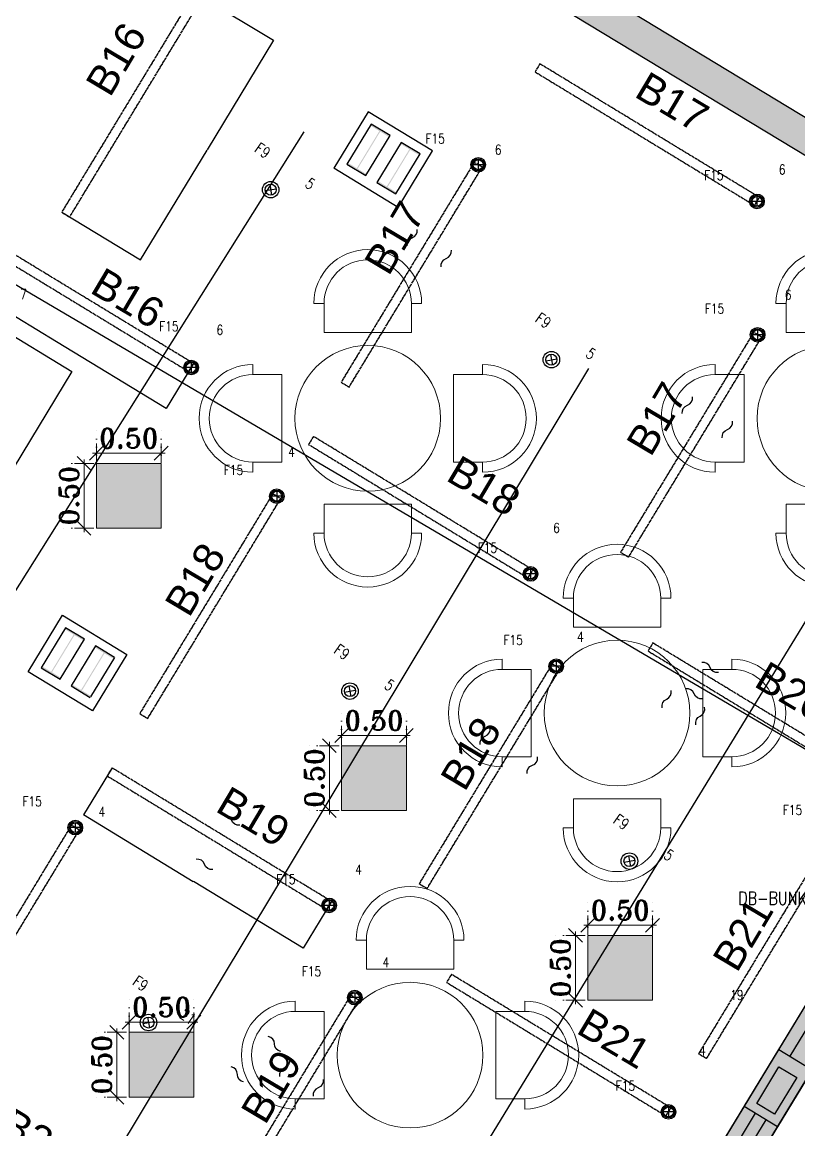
# Model space of a CAD drawing. Header units: inches. Extents: x 102655 to 148943, y 72248 to 114419.
# Drawn here: x 139622 to 145602, y 90603 to 99127 of the extents above; entities that cross this region are included whole.
import ezdxf
from ezdxf.enums import TextEntityAlignment as Align

# ---------------------------------------------------------------- set-up
doc = ezdxf.new("R2010")
doc.units = ezdxf.units.IN
doc.linetypes.add('CENTER INDS', pattern=[13.335, 8.89, -1.11125, 2.2225, -1.11125])
doc.linetypes.add('DOT2', pattern=[0.125, 0, -0.125])
doc.layers.get('Defpoints').update_dxf_attribs({"color": 8})
for name, color, linetype, lineweight in [('ceiling dim', 8, 'Continuous', 5), ('Part', 8, 'Continuous', 0), ('S-SOLID', 8, 'Continuous', 0), ('walllllllll', 8, 'Continuous', 30)]:
    doc.layers.add(name, color=color, linetype=linetype, lineweight=lineweight)
for name, color, linetype in [('E-LEADER', 30, 'Continuous'), ('E-LTG', 92, 'Continuous'), ('E-TAG', 30, 'Continuous'), ('E_TAG', 30, 'Continuous'), ('WALL-GNRL', 8, 'Continuous')]:
    doc.layers.add(name, color=color, linetype=linetype)
doc.layers.add('ELECTRICAL LIGHTING CEILING', color=6, linetype='CENTER INDS', true_color=0xff00ff)
doc.styles.add('Pyzd-Romans', font='romans.shx', dxfattribs={"width": 0.8})
doc.styles.add('ROMANT', font='romant')
doc.styles.get("Standard").update_dxf_attribs({"font": 'arial.ttf'})
doc.dimstyles.new('50', dxfattribs={"dimtxt": 0.15, "dimasz": 0.015, "dimexe": 0.18, "dimexo": 0.0625, "dimgap": 0.04, "dimtad": 1, "dimzin": 0, "dimdsep": 46, "dimtxsty": 'ROMANT', "dimblk": 'SAM2', "dimcen": 0.09, "dimclre": 181, "dimclrt": 3, "dimazin": 0, "dimtfac": 0.782609, "dimtix": 1, "dimtmove": 2, "dimatfit": 3, "dimldrblk": 'SAM2', "dimfxl": 0.18, "dimtolj": 1, "dimtzin": 0, "dimarcsym": 0})
doc.dimstyles.get("Standard").update_dxf_attribs({"dimtxt": 0.18, "dimasz": 0.18, "dimexe": 0.18, "dimexo": 0.0625, "dimgap": 0.09, "dimtad": 0, "dimtih": 1, "dimtoh": 1, "dimdec": 4, "dimzin": 0, "dimdsep": 46, "dimtxsty": 'Standard', "dimcen": 0.09, "dimadec": 0, "dimazin": 0, "dimtfac": 1, "dimtdec": 4, "dimtofl": 0, "dimtmove": 0, "dimatfit": 3, "dimfxl": 1, "dimtolj": 1, "dimtzin": 0, "dimarcsym": 0})

# ---------------------------------------------------------------- blocks, each defined once
blk = doc.blocks.new('*A129')
at = {"layer": 'Part'}
blk.add_hatch(color=256, dxfattribs=at).paths.add_polyline_path([(58340.2, 29848.9), (58346.8, 29859.7), (58491.8, 29770.8), (58485.1, 29760), (58416.1, 29802.3), (58241.1, 29517.1), (58310.2, 29474.8), (58303.5, 29463.9), (58158.6, 29552.8), (58165.3, 29563.6), (58234.3, 29521.3), (58409.2, 29806.5)], flags=17)
blk = doc.blocks.new('*A130')
at = {"layer": 'Part'}
blk.add_hatch(color=256, dxfattribs=at).paths.add_polyline_path([(60686.9, 33675.4), (60693.6, 33686.3), (60838.5, 33597.4), (60831.9, 33586.6), (60762.8, 33628.9), (60587.9, 33343.7), (60656.9, 33301.3), (60650.3, 33290.5), (60505.4, 33379.4), (60512, 33390.2), (60581.1, 33347.8), (60756, 33633.1)], flags=17)
blk = doc.blocks.new('*A122')
at = {"layer": 'Part'}
blk.add_hatch(color=256, dxfattribs=at).paths.add_polyline_path([(63600.6, 26607.2), (63606.6, 26617), (63743, 26533.4), (63737, 26523.6), (63672, 26563.4), (63511.5, 26301.7), (63576.5, 26261.9), (63570.5, 26252.1), (63434.1, 26335.7), (63440.1, 26345.5), (63505.1, 26305.7), (63665.6, 26567.4)], flags=17)
blk = doc.blocks.new('table-2')
at = {"color": 0, "linetype": 'ByBlock'}
for p, q in [((-0.4148, 0.8837), (-0.3363, 0.8837)), ((-0.3363, 0.8837), (-0.3363, 0.6605)), ((0.3363, 0.8837), (0.4148, 0.8837)), ((0.3363, 0.8837), (0.3363, 0.6605)), ((0.3363, 0.6605), (-0.3363, 0.6605)), ((-0.8837, 0.3363), (-0.8837, 0.4148)), ((0.8837, 0.4148), (0.8837, 0.3363)), ((-0.8837, 0.3363), (-0.6605, 0.3363)), ((-0.6605, 0.3363), (-0.6605, -0.3363)), ((0.6605, -0.3363), (0.6605, 0.3363)), ((0.8837, 0.3363), (0.6605, 0.3363)), ((-0.8837, -0.4148), (-0.8837, -0.3363)), ((-0.8837, -0.3363), (-0.6605, -0.3363)), ((0.8837, -0.3363), (0.6605, -0.3363)), ((0.8837, -0.3363), (0.8837, -0.4148)), ((-0.3363, -0.6605), (0.3363, -0.6605)), ((-0.3363, -0.8837), (-0.3363, -0.6605)), ((0.3363, -0.8837), (0.3363, -0.6605)), ((-0.3363, -0.8837), (-0.4148, -0.8837)), ((0.4148, -0.8837), (0.3363, -0.8837))]:
    blk.add_line(p, q, dxfattribs=at)
blk.add_circle((0, 0), 0.5605, dxfattribs=at)
for centre, radius, start, end in [((0, 0.8837), 0.4148, 360, 180), ((0, 0.8837), 0.3363, 360, 180), ((-0.8837, 0), 0.4148, 90, 270), ((0.8837, 0), 0.4148, 270, 90), ((-0.8837, 0), 0.3363, 90, 270), ((0.8837, 0), 0.3363, 270, 90), ((0, -0.8837), 0.4148, 180, 360), ((0, -0.8837), 0.3363, 180, 360)]:
    blk.add_arc(centre, radius, start, end, dxfattribs=at)
blk = doc.blocks.new('SAM2')
for p, q in [((3.54, 3.54), (-3.54, -3.54)), ((-1, 0), (0, 0)), ((0, -5), (0, 5))]:
    blk.add_line(p, q)
blk = doc.blocks.new('*D183')
at = {"layer": 'ceiling dim', "color": 181, "linetype": 'DOT2', "lineweight": -2, "ltscale": 0.5, "transparency": 16777216}
for p, q in [((478793.2448, 1037623.8481), (478793.2448, 1037624.044)), ((478793.7435, 1037623.8481), (478793.7435, 1037624.044))]:
    blk.add_line(p, q, dxfattribs=at)
at = {"layer": 'ceiling dim', "color": 0, "lineweight": -2, "ltscale": 0.5, "transparency": 16777216}
for p, q in [((478793.2298, 1037623.864), (478793.2148, 1037623.864)), ((478793.7435, 1037623.864), (478793.2448, 1037623.864)), ((478793.7585, 1037623.864), (478793.7735, 1037623.864))]:
    blk.add_line(p, q, dxfattribs=at)
at = {"layer": 'Defpoints', "color": 0, "ltscale": 0.5, "transparency": 16777216}
for p in [(478793.2448, 1037623.864), (478793.2448, 1037623.7856), (478793.7435, 1037623.7856)]:
    blk.add_point(p, dxfattribs=at)
at = {"layer": 'ceiling dim', "color": 0, "lineweight": -2, "ltscale": 0.5, "transparency": 16777216, "xscale": 0.015, "yscale": 0.015, "zscale": 0.015}
blk.add_blockref('SAM2', (478793.2448, 1037623.864), dxfattribs=at)
at = {"layer": 'ceiling dim', "color": 0, "lineweight": -2, "ltscale": 0.5, "transparency": 16777216, "xscale": 0.015, "yscale": 0.015, "zscale": 0.015, "rotation": 180}
blk.add_blockref('SAM2', (478793.7435, 1037623.864), dxfattribs=at)
at = {"layer": 'ceiling dim', "color": 3, "ltscale": 0.5, "transparency": 16777216, "insert": (478793.4942, 1037623.979), "char_height": 0.15, "attachment_point": 5, "style": 'ROMANT'}
blk.add_mtext('\\A1;0.50', dxfattribs=at)
blk = doc.blocks.new('*D184')
at = {"layer": 'ceiling dim', "color": 181, "linetype": 'DOT2', "lineweight": -2, "ltscale": 0.5, "transparency": 16777216}
for p, q in [((478793.1823, 1037623.7856), (478792.9705, 1037623.7856)), ((478793.1823, 1037623.2869), (478792.9705, 1037623.2869))]:
    blk.add_line(p, q, dxfattribs=at)
at = {"layer": 'ceiling dim', "color": 0, "lineweight": -2, "ltscale": 0.5, "transparency": 16777216}
for p, q in [((478793.1505, 1037623.8006), (478793.1505, 1037623.8156)), ((478793.1505, 1037623.7856), (478793.1505, 1037623.2869)), ((478793.1505, 1037623.2719), (478793.1505, 1037623.2569))]:
    blk.add_line(p, q, dxfattribs=at)
at = {"layer": 'Defpoints', "color": 0, "ltscale": 0.5, "transparency": 16777216}
for p in [(478793.2448, 1037623.7856), (478793.1505, 1037623.2869), (478793.2448, 1037623.2869)]:
    blk.add_point(p, dxfattribs=at)
at = {"layer": 'ceiling dim', "color": 0, "lineweight": -2, "ltscale": 0.5, "transparency": 16777216, "xscale": 0.015, "yscale": 0.015, "zscale": 0.015}
for p, rotation in [((478793.1505, 1037623.7856), 270), ((478793.1505, 1037623.2869), 90)]:
    blk.add_blockref('SAM2', p, dxfattribs=dict(at, rotation=rotation))
at = {"layer": 'ceiling dim', "color": 3, "ltscale": 0.5, "transparency": 16777216, "insert": (478793.0355, 1037623.5363), "char_height": 0.15, "attachment_point": 5, "rotation": 90, "style": 'ROMANT'}
blk.add_mtext('\\A1;0.50', dxfattribs=at)
blk = doc.blocks.new('*D193')
at = {"layer": 'ceiling dim', "color": 181, "linetype": 'DOT2', "lineweight": -2, "ltscale": 0.5, "transparency": 16777216}
for p, q in [((478793.497, 1037619.47), (478793.497, 1037619.6659)), ((478793.9958, 1037619.47), (478793.9958, 1037619.6659))]:
    blk.add_line(p, q, dxfattribs=at)
at = {"layer": 'ceiling dim', "color": 0, "lineweight": -2, "ltscale": 0.5, "transparency": 16777216}
for p, q in [((478793.482, 1037619.4859), (478793.467, 1037619.4859)), ((478793.9958, 1037619.4859), (478793.497, 1037619.4859)), ((478794.0108, 1037619.4859), (478794.0258, 1037619.4859))]:
    blk.add_line(p, q, dxfattribs=at)
at = {"layer": 'Defpoints', "color": 0, "ltscale": 0.5, "transparency": 16777216}
for p in [(478793.497, 1037619.4859), (478793.497, 1037619.4075), (478793.9958, 1037619.4075)]:
    blk.add_point(p, dxfattribs=at)
at = {"layer": 'ceiling dim', "color": 0, "lineweight": -2, "ltscale": 0.5, "transparency": 16777216, "xscale": 0.015, "yscale": 0.015, "zscale": 0.015}
blk.add_blockref('SAM2', (478793.497, 1037619.4859), dxfattribs=at)
at = {"layer": 'ceiling dim', "color": 0, "lineweight": -2, "ltscale": 0.5, "transparency": 16777216, "xscale": 0.015, "yscale": 0.015, "zscale": 0.015, "rotation": 180}
blk.add_blockref('SAM2', (478793.9958, 1037619.4859), dxfattribs=at)
at = {"layer": 'ceiling dim', "color": 3, "ltscale": 0.5, "transparency": 16777216, "insert": (478793.7464, 1037619.6009), "char_height": 0.15, "attachment_point": 5, "style": 'ROMANT'}
blk.add_mtext('\\A1;0.50', dxfattribs=at)
blk = doc.blocks.new('*D194')
at = {"layer": 'ceiling dim', "color": 0, "lineweight": -2, "ltscale": 0.5, "transparency": 16777216}
for p, q in [((478793.4027, 1037619.4225), (478793.4027, 1037619.4375)), ((478793.4027, 1037619.4075), (478793.4027, 1037618.9088)), ((478793.4027, 1037618.8938), (478793.4027, 1037618.8788))]:
    blk.add_line(p, q, dxfattribs=at)
at = {"layer": 'ceiling dim', "color": 181, "linetype": 'DOT2', "lineweight": -2, "ltscale": 0.5, "transparency": 16777216}
for p, q in [((478793.4345, 1037619.4075), (478793.2227, 1037619.4075)), ((478793.4345, 1037618.9088), (478793.2227, 1037618.9088))]:
    blk.add_line(p, q, dxfattribs=at)
at = {"layer": 'Defpoints', "color": 0, "ltscale": 0.5, "transparency": 16777216}
for p in [(478793.497, 1037619.4075), (478793.4027, 1037618.9088), (478793.497, 1037618.9088)]:
    blk.add_point(p, dxfattribs=at)
at = {"layer": 'ceiling dim', "color": 0, "lineweight": -2, "ltscale": 0.5, "transparency": 16777216, "xscale": 0.015, "yscale": 0.015, "zscale": 0.015}
for p, rotation in [((478793.4027, 1037619.4075), 270), ((478793.4027, 1037618.9088), 90)]:
    blk.add_blockref('SAM2', p, dxfattribs=dict(at, rotation=rotation))
at = {"layer": 'ceiling dim', "color": 3, "ltscale": 0.5, "transparency": 16777216, "insert": (478793.2877, 1037619.1582), "char_height": 0.15, "attachment_point": 5, "rotation": 90, "style": 'ROMANT'}
blk.add_mtext('\\A1;0.50', dxfattribs=at)
blk = doc.blocks.new('*D199')
at = {"layer": 'ceiling dim', "color": 181, "linetype": 'DOT2', "lineweight": -2, "ltscale": 0.5, "transparency": 16777216}
for p, q in [((478795.1333, 1037621.6756), (478795.1333, 1037621.8715)), ((478795.632, 1037621.6756), (478795.632, 1037621.8715))]:
    blk.add_line(p, q, dxfattribs=at)
at = {"layer": 'ceiling dim', "color": 0, "lineweight": -2, "ltscale": 0.5, "transparency": 16777216}
for p, q in [((478795.1183, 1037621.6915), (478795.1033, 1037621.6915)), ((478795.632, 1037621.6915), (478795.1333, 1037621.6915)), ((478795.647, 1037621.6915), (478795.662, 1037621.6915))]:
    blk.add_line(p, q, dxfattribs=at)
at = {"layer": 'Defpoints', "color": 0, "ltscale": 0.5, "transparency": 16777216}
for p in [(478795.1333, 1037621.6915), (478795.1333, 1037621.6131), (478795.632, 1037621.6131)]:
    blk.add_point(p, dxfattribs=at)
at = {"layer": 'ceiling dim', "color": 0, "lineweight": -2, "ltscale": 0.5, "transparency": 16777216, "xscale": 0.015, "yscale": 0.015, "zscale": 0.015}
blk.add_blockref('SAM2', (478795.1333, 1037621.6915), dxfattribs=at)
at = {"layer": 'ceiling dim', "color": 0, "lineweight": -2, "ltscale": 0.5, "transparency": 16777216, "xscale": 0.015, "yscale": 0.015, "zscale": 0.015, "rotation": 180}
blk.add_blockref('SAM2', (478795.632, 1037621.6915), dxfattribs=at)
at = {"layer": 'ceiling dim', "color": 3, "ltscale": 0.5, "transparency": 16777216, "insert": (478795.3827, 1037621.8065), "char_height": 0.15, "attachment_point": 5, "style": 'ROMANT'}
blk.add_mtext('\\A1;0.50', dxfattribs=at)
blk = doc.blocks.new('*D200')
at = {"layer": 'ceiling dim', "color": 0, "lineweight": -2, "ltscale": 0.5, "transparency": 16777216}
for p, q in [((478795.039, 1037621.6281), (478795.039, 1037621.6431)), ((478795.039, 1037621.6131), (478795.039, 1037621.1144)), ((478795.039, 1037621.0994), (478795.039, 1037621.0844))]:
    blk.add_line(p, q, dxfattribs=at)
at = {"layer": 'ceiling dim', "color": 181, "linetype": 'DOT2', "lineweight": -2, "ltscale": 0.5, "transparency": 16777216}
for p, q in [((478795.0708, 1037621.6131), (478794.859, 1037621.6131)), ((478795.0708, 1037621.1144), (478794.859, 1037621.1144))]:
    blk.add_line(p, q, dxfattribs=at)
at = {"layer": 'Defpoints', "color": 0, "ltscale": 0.5, "transparency": 16777216}
for p in [(478795.1333, 1037621.6131), (478795.039, 1037621.1144), (478795.1333, 1037621.1144)]:
    blk.add_point(p, dxfattribs=at)
at = {"layer": 'ceiling dim', "color": 0, "lineweight": -2, "ltscale": 0.5, "transparency": 16777216, "xscale": 0.015, "yscale": 0.015, "zscale": 0.015}
for p, rotation in [((478795.039, 1037621.6131), 270), ((478795.039, 1037621.1144), 90)]:
    blk.add_blockref('SAM2', p, dxfattribs=dict(at, rotation=rotation))
at = {"layer": 'ceiling dim', "color": 3, "ltscale": 0.5, "transparency": 16777216, "insert": (478794.924, 1037621.3638), "char_height": 0.15, "attachment_point": 5, "rotation": 90, "style": 'ROMANT'}
blk.add_mtext('\\A1;0.50', dxfattribs=at)
blk = doc.blocks.new('*D201')
at = {"layer": 'ceiling dim', "color": 181, "linetype": 'DOT2', "lineweight": -2, "ltscale": 0.5, "transparency": 16777216}
for p, q in [((478797.0283, 1037620.2156), (478797.0283, 1037620.4115)), ((478797.527, 1037620.2156), (478797.527, 1037620.4115))]:
    blk.add_line(p, q, dxfattribs=at)
at = {"layer": 'ceiling dim', "color": 0, "lineweight": -2, "ltscale": 0.5, "transparency": 16777216}
for p, q in [((478797.0133, 1037620.2315), (478796.9983, 1037620.2315)), ((478797.527, 1037620.2315), (478797.0283, 1037620.2315)), ((478797.542, 1037620.2315), (478797.557, 1037620.2315))]:
    blk.add_line(p, q, dxfattribs=at)
at = {"layer": 'Defpoints', "color": 0, "ltscale": 0.5, "transparency": 16777216}
for p in [(478797.0283, 1037620.2315), (478797.0283, 1037620.1531), (478797.527, 1037620.1531)]:
    blk.add_point(p, dxfattribs=at)
at = {"layer": 'ceiling dim', "color": 0, "lineweight": -2, "ltscale": 0.5, "transparency": 16777216, "xscale": 0.015, "yscale": 0.015, "zscale": 0.015}
blk.add_blockref('SAM2', (478797.0283, 1037620.2315), dxfattribs=at)
at = {"layer": 'ceiling dim', "color": 0, "lineweight": -2, "ltscale": 0.5, "transparency": 16777216, "xscale": 0.015, "yscale": 0.015, "zscale": 0.015, "rotation": 180}
blk.add_blockref('SAM2', (478797.527, 1037620.2315), dxfattribs=at)
at = {"layer": 'ceiling dim', "color": 3, "ltscale": 0.5, "transparency": 16777216, "insert": (478797.2777, 1037620.3465), "char_height": 0.15, "attachment_point": 5, "style": 'ROMANT'}
blk.add_mtext('\\A1;0.50', dxfattribs=at)
blk = doc.blocks.new('*D202')
at = {"layer": 'ceiling dim', "color": 181, "linetype": 'DOT2', "lineweight": -2, "ltscale": 0.5, "transparency": 16777216}
for p, q in [((478796.9658, 1037620.1531), (478796.754, 1037620.1531)), ((478796.9658, 1037619.6544), (478796.754, 1037619.6544))]:
    blk.add_line(p, q, dxfattribs=at)
at = {"layer": 'ceiling dim', "color": 0, "lineweight": -2, "ltscale": 0.5, "transparency": 16777216}
for p, q in [((478796.934, 1037620.1681), (478796.934, 1037620.1831)), ((478796.934, 1037620.1531), (478796.934, 1037619.6544)), ((478796.934, 1037619.6394), (478796.934, 1037619.6244))]:
    blk.add_line(p, q, dxfattribs=at)
at = {"layer": 'Defpoints', "color": 0, "ltscale": 0.5, "transparency": 16777216}
for p in [(478797.0283, 1037620.1531), (478796.934, 1037619.6544), (478797.0283, 1037619.6544)]:
    blk.add_point(p, dxfattribs=at)
at = {"layer": 'ceiling dim', "color": 0, "lineweight": -2, "ltscale": 0.5, "transparency": 16777216, "xscale": 0.015, "yscale": 0.015, "zscale": 0.015}
for p, rotation in [((478796.934, 1037620.1531), 270), ((478796.934, 1037619.6544), 90)]:
    blk.add_blockref('SAM2', p, dxfattribs=dict(at, rotation=rotation))
at = {"layer": 'ceiling dim', "color": 3, "ltscale": 0.5, "transparency": 16777216, "insert": (478796.819, 1037619.9038), "char_height": 0.15, "attachment_point": 5, "rotation": 90, "style": 'ROMANT'}
blk.add_mtext('\\A1;0.50', dxfattribs=at)
blk = doc.blocks.new('E-L-FSPOT2')
at = {"color": 254, "lineweight": 0}
for points in [[(0, -75), (0, -75), (0, -75), (0, -75), (0, -75), (0, -75), (0, -75), (0, -75), (0, -75), (0, -75), (0, -75), (0, -75)], [(0, -75), (0, -75)], [(0, -75), (0, -75)], [(0, -75), (0, -75)], [(0, -75), (0, -75)], [(0, -75), (0, -75)], [(0, -75), (0, -75)], [(0, -75), (0, -75)], [(0, -75), (0, -75)], [(0, -75), (0, -75)], [(0, -75), (0, -75)], [(0, -75), (0, -75)], [(0, -75), (0, -75)], [(0, -75), (0, -75), (0, -75)], [(0, -75), (0, -75)], [(0, -75), (0, -75)], [(0, -75), (0, -75)], [(0, -75), (0, -75), (0, -75), (0, -75), (0, -75), (0, -75), (0, -75), (0, -75), (0, -75), (0, -75)], [(0, -75), (0, -75)]]:
    blk.add_lwpolyline(points, dxfattribs=at)
blk.add_circle((0, 0), 75)
at = {"layer": 'E-TAG'}
for points in [[(-35, -35), (35, 35)], [(-35, 35), (35, -35)]]:
    blk.add_lwpolyline(points, dxfattribs=at)
blk.add_circle((0, 0), 50, dxfattribs=at)
at = {"layer": 'E-TAG', "style": 'Pyzd-Romans', "width": 0.8, "flags": 1}
for tag, p in [('BPANEL', (263, 925)), ('SWITCH', (-262, 700)), ('LOADVA', (263, 700)), ('BTYPE', (-262, 475)), ('PANEL', (263, 475)), ('HEIGHT', (-247, -478)), ('DSCR', (-247, -703)), ('ROOM', (278, -703))]:
    blk.add_attdef(tag, text='', height=100, dxfattribs=at).set_placement(p, align=Align.MIDDLE_CENTER)
at = {"layer": 'E-TAG', "style": 'Pyzd-Romans', "width": 0.8}
for tag, p in [('TYPE', (-262, 250)), ('NO.', (263, 250)), ('W.P', (-247, -253)), ('A,B,C', (278, -253)), ('CBT', (278, -478))]:
    blk.add_attdef(tag, text='', height=100, dxfattribs=at).set_placement(p, align=Align.MIDDLE_CENTER)
blk = doc.blocks.new('f15')
at = {"layer": 'E-LEADER'}
for points in [[(19, 0), (-19, 0)], [(0, 19), (0, -19)]]:
    blk.add_lwpolyline(points, dxfattribs=at)
blk.add_circle((0, 0), 23.3, dxfattribs=at)
at = {"layer": 'E-LTG'}
for radius in [28.2, 19]:
    blk.add_circle((0, 0), radius, dxfattribs=at)
at = {"layer": 'E_TAG', "style": 'Pyzd-Romans', "width": 0.8, "flags": 1}
for tag, p in [('BPANEL', (262.5, 1125)), ('SWITCH', (-262.5, 900)), ('LOADVA', (262.5, 900)), ('BTYPE', (-262.5, 675)), ('PANEL', (262.5, 675)), ('HEIGHT', (-262.5, -675)), ('DSCR', (-262.5, -900)), ('ROOM', (262.5, -900))]:
    blk.add_attdef(tag, text='', height=100, dxfattribs=at).set_placement(p, align=Align.MIDDLE_CENTER)
at = {"layer": 'E_TAG', "style": 'Pyzd-Romans', "width": 0.8}
for tag, p in [('TYPE', (-262.5, 450)), ('NO.', (262.5, 450)), ('W.P', (-262.5, -450)), ('A,B,C', (262.5, -450)), ('CBT', (262.5, -675))]:
    blk.add_attdef(tag, text='', height=100, dxfattribs=at).set_placement(p, align=Align.MIDDLE_CENTER)
blk = doc.blocks.new('E-Ct-No')
at = {"color": 5}
blk.add_lwpolyline([(700, 0, 0, 40, 0), (500, 0, 0, 0, -0.000017), (0, 0, 0, 0, -0.352972)], format="xyseb", dxfattribs=at)
at = {"layer": 'E-TAG', "style": 'Pyzd-Romans', "width": 0.8}
blk.add_attdef('PNL\\NO', text='', height=100, dxfattribs=at).set_placement((1025, 0), align=Align.MIDDLE_CENTER)
blk = doc.blocks.new('*U66')
at = {"color": 0}
for points in [[(0, 75, -0.36397), (0, 0), (0, 0), (0, 0), (0, 0, 0.36397), (0, -75)], [(307.7, 75, -0.36397), (307.7, 0), (307.7, 0), (307.7, 0), (307.7, 0, 0.36397), (307.7, -75)]]:
    blk.add_lwpolyline(points, format="xyb", dxfattribs=at)
blk = doc.blocks.new('*U67')
at = {"color": 0}
for points in [[(0, 75, -0.36397), (0, 0), (0, 0), (0, 0), (0, 0, 0.36397), (0, -75)], [(360.3, 75, -0.36397), (360.3, 0), (360.3, 0), (360.3, 0), (360.3, 0, 0.36397), (360.3, -75)]]:
    blk.add_lwpolyline(points, format="xyb", dxfattribs=at)
blk = doc.blocks.new('*U68')
at = {"color": 0}
for points in [[(0, 75, -0.36397), (0, 0), (0, 0), (0, 0), (0, 0, 0.36397), (0, -75)], [(289.2, 75, -0.36397), (289.2, 0), (289.2, 0), (289.2, 0), (289.2, 0, 0.36397), (289.2, -75)]]:
    blk.add_lwpolyline(points, format="xyb", dxfattribs=at)
blk = doc.blocks.new('*U69')
at = {"color": 0}
for points in [[(0, 75, -0.36397), (0, 0), (0, 0), (0, 0), (0, 0, 0.36397), (0, -75)], [(235.8, 75, -0.36397), (235.8, 0), (235.8, 0), (235.8, 0), (235.8, 0, 0.36397), (235.8, -75)]]:
    blk.add_lwpolyline(points, format="xyb", dxfattribs=at)
blk = doc.blocks.new('*U70')
at = {"color": 0}
for points in [[(0, 75, -0.36397), (0, 0), (0, 0), (0, 0), (0, 0, 0.36397), (0, -75)], [(426.8, 75, -0.36397), (426.8, 0), (426.8, 0), (426.8, 0), (426.8, 0, 0.36397), (426.8, -75)]]:
    blk.add_lwpolyline(points, format="xyb", dxfattribs=at)
blk = doc.blocks.new('*U71')
at = {"color": 0}
for points in [[(0, 75, -0.36397), (0, 0), (0, 0), (0, 0), (0, 0, 0.36397), (0, -75)], [(398.5, 75, -0.36397), (398.5, 0), (398.5, 0), (398.5, 0), (398.5, 0, 0.36397), (398.5, -75)]]:
    blk.add_lwpolyline(points, format="xyb", dxfattribs=at)
blk = doc.blocks.new('*U72')
at = {"color": 0}
for points in [[(0, 75, -0.36397), (0, 0), (0, 0), (0, 0), (0, 0, 0.36397), (0, -75)], [(369.8, 75, -0.36397), (369.8, 0), (369.8, 0), (369.8, 0), (369.8, 0, 0.36397), (369.8, -75)]]:
    blk.add_lwpolyline(points, format="xyb", dxfattribs=at)
blk = doc.blocks.new('*U73')
at = {"color": 0}
for points in [[(0, 75, -0.36397), (0, 0), (0, 0), (0, 0), (0, 0, 0.36397), (0, -75)], [(300.6, 75, -0.36397), (300.6, 0), (300.6, 0), (300.6, 0), (300.6, 0, 0.36397), (300.6, -75)]]:
    blk.add_lwpolyline(points, format="xyb", dxfattribs=at)
blk = doc.blocks.new('*D228')
at = {"color": 0, "lineweight": -2, "transparency": 16777216}
for p, q in [((140950.8, 99356.7), (141557.6, 98989.4)), ((141557.3, 98989.4), (141045.4, 98143.8)), ((140533.3, 97297.8), (141045.2, 98143.4)), ((139926.6, 97664.9), (140533.3, 97297.6))]:
    blk.add_line(p, q, dxfattribs=at)
at = {"color": 0, "transparency": 16777216}
for points in [[(141557.3, 98989.4), (141557.3, 98989.4), (141557.4, 98989.5)], [(140533.3, 97297.8), (140533.3, 97297.8), (140533.2, 97297.7)]]:
    blk.add_solid(points, dxfattribs=at)
at = {"layer": 'Defpoints', "color": 0, "transparency": 16777216}
for p in [(140950.8, 99356.8), (139926.5, 97664.9), (140533.2, 97297.7)]:
    blk.add_point(p, dxfattribs=at)
at = {"color": 0, "transparency": 16777216, "insert": (141045.3, 98143.6), "char_height": 0.18, "attachment_point": 5}
blk.add_mtext('\\A1;1977.7347', dxfattribs=at)
blk = doc.blocks.new('*D229')
at = {"color": 0, "lineweight": -2, "transparency": 16777216}
for p, q in [((139251.6, 97528), (139041.3, 97182.3)), ((139041.6, 97182.3), (139886.1, 96668.8)), ((140731.1, 96155), (139886.7, 96668.5)), ((140941.4, 96500.5), (140731.2, 96154.7))]:
    blk.add_line(p, q, dxfattribs=at)
at = {"color": 0, "transparency": 16777216}
for points in [[(139041.6, 97182.4), (139041.6, 97182.3), (139041.4, 97182.4)], [(140731.1, 96155), (140731.1, 96154.9), (140731.3, 96154.9)]]:
    blk.add_solid(points, dxfattribs=at)
at = {"layer": 'Defpoints', "color": 0, "transparency": 16777216}
for p in [(139251.6, 97528.1), (139041.4, 97182.4), (140941.5, 96500.5)]:
    blk.add_point(p, dxfattribs=at)
at = {"color": 0, "transparency": 16777216, "insert": (139886.4, 96668.7), "char_height": 0.18, "attachment_point": 5}
blk.add_mtext('\\A1;1977.7347', dxfattribs=at)
blk = doc.blocks.new('*D231')
at = {"color": 0, "lineweight": -2, "transparency": 16777216}
for p, q in [((139399.9, 96806.3), (140005.2, 96439.8)), ((140005, 96439.8), (139493.1, 95594.2)), ((138980.9, 94748.2), (139492.9, 95593.8)), ((138375.7, 95114.4), (138981, 94748))]:
    blk.add_line(p, q, dxfattribs=at)
at = {"color": 0, "transparency": 16777216}
for points in [[(140005, 96439.8), (140005, 96439.8), (140005.1, 96439.9)], [(138980.9, 94748.2), (138981, 94748.2), (138980.9, 94748.1)]]:
    blk.add_solid(points, dxfattribs=at)
at = {"layer": 'Defpoints', "color": 0, "transparency": 16777216}
for p in [(139399.9, 96806.3), (138375.7, 95114.4), (138980.9, 94748.1)]:
    blk.add_point(p, dxfattribs=at)
at = {"color": 0, "transparency": 16777216, "insert": (139493, 95594), "char_height": 0.18, "attachment_point": 5}
blk.add_mtext('\\A1;1977.7347', dxfattribs=at)
blk = doc.blocks.new('*D233')
at = {"color": 0, "lineweight": -2, "transparency": 16777216}
for p, q in [((140314, 93388.5), (140095.1, 93028.5)), ((140095.3, 93028.6), (140939.8, 92515.1)), ((141784.9, 92001.2), (140940.4, 92514.7)), ((142003.8, 92360.9), (141784.9, 92001))]:
    blk.add_line(p, q, dxfattribs=at)
at = {"color": 0, "transparency": 16777216}
for points in [[(140095.3, 93028.6), (140095.3, 93028.5), (140095.2, 93028.7)], [(141784.9, 92001.2), (141784.8, 92001.2), (141785, 92001.1)]]:
    blk.add_solid(points, dxfattribs=at)
at = {"layer": 'Defpoints', "color": 0, "transparency": 16777216}
for p in [(140314, 93388.5), (140095.2, 93028.7), (142003.8, 92361)]:
    blk.add_point(p, dxfattribs=at)
at = {"color": 0, "transparency": 16777216, "insert": (140940.1, 92514.9), "char_height": 0.18, "attachment_point": 5}
blk.add_mtext('\\A1;1977.7347', dxfattribs=at)
blk = doc.blocks.new('f')
at = {"layer": 'S-SOLID', "ltscale": 0.5, "true_color": 0xed1f24, "transparency": 33554559}
h = blk.add_hatch(color=240, dxfattribs=at)
h.dxf.hatch_style = 1
h.paths.add_polyline_path([(478793.2448, 1037623.7856), (478793.7435, 1037623.7856), (478793.7435, 1037623.2869), (478793.2448, 1037623.2869)])
h = blk.add_hatch(color=240, dxfattribs=at)
h.dxf.hatch_style = 1
h.paths.add_polyline_path([(478795.1333, 1037621.6131), (478795.632, 1037621.6131), (478795.632, 1037621.1144), (478795.1333, 1037621.1144)])
h = blk.add_hatch(color=240, dxfattribs=at)
h.dxf.hatch_style = 1
h.paths.add_polyline_path([(478797.0283, 1037620.1531), (478797.527, 1037620.1531), (478797.527, 1037619.6544), (478797.0283, 1037619.6544)])
h = blk.add_hatch(color=240, dxfattribs=at)
h.dxf.hatch_style = 1
h.paths.add_polyline_path([(478793.497, 1037619.4075), (478793.9958, 1037619.4075), (478793.9958, 1037618.9088), (478793.497, 1037618.9088)])
at = {"layer": 'walllllllll', "ltscale": 0.5}
h = blk.add_hatch(color=8, dxfattribs=at)
h.dxf.hatch_style = 1
h.paths.add_polyline_path([(478790.4423, 1037631.454), (478789.3338, 1037631.454), (478789.3338, 1037631.204), (478790.3725, 1037631.204), (478801.6096, 1037624.396), (478801.7394, 1037624.6097)])
h = blk.add_hatch(color=8, dxfattribs=at)
h.dxf.hatch_style = 1
h.paths.add_polyline_path([(478787.9978, 1037601.4054), (478787.7406, 1037601.5613), (478801.7397, 1037624.6099), (478801.9951, 1037624.4548)])
at = {"layer": 'ceiling dim', "color": 242, "ltscale": 0.5, "true_color": 0xcd2027}
for points in [[(478793.2448, 1037623.7856), (478793.7435, 1037623.7856), (478793.7435, 1037623.2869), (478793.2448, 1037623.2869)], [(478795.1333, 1037621.6131), (478795.632, 1037621.6131), (478795.632, 1037621.1144), (478795.1333, 1037621.1144)], [(478797.0283, 1037620.1531), (478797.527, 1037620.1531), (478797.527, 1037619.6544), (478797.0283, 1037619.6544)], [(478793.497, 1037619.4075), (478793.9958, 1037619.4075), (478793.9958, 1037618.9088), (478793.497, 1037618.9088)]]:
    blk.add_lwpolyline(points, close=True, dxfattribs=at)
at = {"layer": 'WALL-GNRL', "color": 8, "ltscale": 0.5}
for p, q in [((478790.4423, 1037631.454, 0), (478801.9945, 1037624.4551)), ((478790.3725, 1037631.204, 0), (478801.8649, 1037624.2413)), ((478787.9538, 1037601.9141), (478801.7397, 1037624.6099)), ((478788.2092, 1037601.759), (478801.9951, 1037624.4548)), ((478798.586, 1037619.2227), (478800.6798, 1037622.6698)), ((478792.7193, 1037622.1814), (478792.984, 1037622.6172)), ((478792.984, 1037622.6172), (478793.4797, 1037622.3161)), ((478793.3836, 1037622.2927), (478793.2, 1037621.9904)), ((478793.4797, 1037622.3161), (478793.215, 1037621.8803)), ((478793.215, 1037621.8803), (478792.7193, 1037622.1814)), ((478793.215, 1037621.8803), (478792.7193, 1037622.1814)), ((478794.9918, 1037613.3056), (478798.3195, 1037618.7841)), ((478795.074, 1037613.2556), (478798.4018, 1037618.7341))]:
    blk.add_line(p, q, dxfattribs=at)
at = {"layer": 'WALL-GNRL', "color": 8, "extrusion": (-2.32265e-18, -9.70452e-08, 1)}
for p, q in [((478795.3196, 1037626.0002), (478795.5065, 1037626.3078)), ((478795.5504, 1037625.86), (478795.7373, 1037626.1677)), ((478795.5687, 1037625.7553), (478795.8334, 1037626.1912))]:
    blk.add_line(p, q, dxfattribs=at)
at = {"layer": 'WALL-GNRL', "color": 8}
blk.add_line((478795.5687, 1037625.7553), (478795.073, 1037626.0564), dxfattribs=at)
at = {"layer": 'WALL-GNRL', "color": 8, "extrusion": (-2.08677e-12, -9.70452e-08, 1)}
blk.add_line((478798.4998, 1037619.2745), (478798.5, 1037619.2749), dxfattribs=at)
at = {"layer": 'WALL-GNRL', "color": 8, "ltscale": 0.5}
blk.add_lwpolyline([(478787.9978, 1037601.4054), (478787.7406, 1037601.5613), (478801.7397, 1037624.6099), (478801.9951, 1037624.4548)], close=True, dxfattribs=at)
at = {"layer": 'WALL-GNRL', "color": 8}
for points in [[(478795.8334, 1037626.1912, 0), (478795.3377, 1037626.4923, 0), (478795.073, 1037626.0564, 0)], [(478795.5065, 1037626.3078, 0), (478795.3612, 1037626.3961, 0), (478795.1743, 1037626.0884, 0), (478795.3196, 1037626.0002, 0)], [(478795.7373, 1037626.1677, 0), (478795.592, 1037626.2559, 0), (478795.4051, 1037625.9482, 0), (478795.5504, 1037625.86, 0)], [(478793.3836, 1037622.2927, 0), (478793.2383, 1037622.3809, 0), (478793.0514, 1037622.0732, 0), (478793.1967, 1037621.985, 0)]]:
    blk.add_polyline3d(points, dxfattribs=at)
for points in [[(478793.0075, 1037622.5211, 0), (478792.8206, 1037622.2134, 0), (478792.9659, 1037622.1251, 0), (478793.1528, 1037622.4328, 0)], [(478798.7564, 1037619.1192, 0), (478798.49, 1037618.6805, 0), (478798.2336, 1037618.8363, 0), (478798.5, 1037619.2749, 0)], [(478798.3298, 1037618.8598, 0), (478798.5003, 1037619.142, 0), (478798.637, 1037619.0589, 0), (478798.4665, 1037618.7767, 0)]]:
    blk.add_polyline3d(points, close=True, dxfattribs=at)
at = {"color": 8, "lineweight": 0, "extrusion": (-1.46978e-07, -1.66425e-07, 1), "xscale": 0.001000000000009727, "yscale": 0.001000000000009727, "zscale": 0.001000000000009727, "rotation": 0.2454121065293352}
for name, p in [('*A130', (478734.8125, 1037592.4502, -0.243)), ('*A130', (478735.0432, 1037592.31, -0.243)), ('*A129', (478734.7891, 1037592.4117, -0.243)), ('*A129', (478735.0199, 1037592.2716, -0.243))]:
    blk.add_blockref(name, p, dxfattribs=at)
at = {"color": 8}
for p in [(478795.3344, 1037624.1324), (478798.8924, 1037624.1324), (478797.254, 1037621.8645), (478795.6604, 1037619.2319)]:
    blk.add_blockref('table-2', p, dxfattribs=at)
at = {"color": 8, "lineweight": 0, "extrusion": (-1.46982e-07, -1.66422e-07, 1), "xscale": 0.001000000000009727, "yscale": 0.001000000000009727, "zscale": 0.001000000000009727, "rotation": 0.2441800749300415}
blk.add_blockref('*A122', (478735.0085, 1037592.254, -0.243), dxfattribs=at)
at = {"layer": 'ceiling dim', "color": 51, "ltscale": 0.5, "true_color": 0xf7f281}
for base, p1, p2, picture, middle in [((478793.2448, 1037623.864), (478793.7435, 1037623.7856), (478793.2448, 1037623.7856), '*D183', (478793.4942, 1037623.979)), ((478795.1333, 1037621.6915), (478795.632, 1037621.6131), (478795.1333, 1037621.6131), '*D199', (478795.3827, 1037621.8065)), ((478797.0283, 1037620.2315), (478797.527, 1037620.1531), (478797.0283, 1037620.1531), '*D201', (478797.2777, 1037620.3465)), ((478793.497, 1037619.4859), (478793.9958, 1037619.4075), (478793.497, 1037619.4075), '*D193', (478793.7464, 1037619.6009))]:
    dim = blk.add_linear_dim(base=base, p1=p1, p2=p2, dimstyle='50', dxfattribs=at)
    dim.commit()
    dim.dimension.update_dxf_attribs({"geometry": picture, "text_midpoint": middle})
for base, p1, p2, picture, middle in [((478793.1505, 1037623.2869), (478793.2448, 1037623.7856), (478793.2448, 1037623.2869), '*D184', (478793.0355, 1037623.5363)), ((478795.039, 1037621.1144), (478795.1333, 1037621.6131), (478795.1333, 1037621.1144), '*D200', (478794.924, 1037621.3638)), ((478796.934, 1037619.6544), (478797.0283, 1037620.1531), (478797.0283, 1037619.6544), '*D202', (478796.819, 1037619.9038)), ((478793.4027, 1037618.9088), (478793.497, 1037619.4075), (478793.497, 1037618.9088), '*D194', (478793.2877, 1037619.1582))]:
    dim = blk.add_linear_dim(base=base, p1=p1, p2=p2, angle=90, dimstyle='50', dxfattribs=at)
    dim.commit()
    dim.dimension.update_dxf_attribs({"geometry": picture, "text_midpoint": middle})

msp = doc.modelspace()

# ---------------------------------------------------------------- linework, layer by layer
for p, q in [((141791.32173, 98282.36338), (129628.16724, 78962.10279)), ((138073.43446, 97987.02174), (146198.61861, 93212.33323)), ((143982.6593, 96461.09037), (131899.78607, 76390.68675)), ((145952.40098, 95008.99436), (133740.61278, 75045.41725))]:
    msp.add_line(p, q)
at = {"layer": 'ELECTRICAL LIGHTING CEILING', "color": 6}
for points in [[(139988.13627, 97627.62263), (141012.35155, 99319.49067), (140950.76182, 99356.77558), (139926.54654, 97664.90754)], [(143570.87664, 98744.88051), (145260.71719, 97717.32355), (145298.12375, 97778.83947), (143608.2832, 98806.39644)], [(142139.69472, 96319.3046), (143163.91, 98011.17264), (143102.32027, 98048.45755), (142078.10499, 96356.58951)], [(139214.21434, 97466.57992), (140904.05488, 96439.02296), (140941.46144, 96500.53888), (139251.62089, 97528.09584)], [(144291.25318, 95010.98657), (145315.46845, 96702.85461), (145253.87873, 96740.13952), (144229.66345, 95048.27148)], [(141827.49071, 95877.50084), (143517.33125, 94849.94388), (143554.73781, 94911.4598), (141864.89726, 95939.01676)], [(140588.80037, 93768.82392), (141613.01565, 95460.69196), (141551.42592, 95497.97687), (140527.21064, 93806.10883)], [(144440.76707, 94288.42175), (146130.60762, 93260.86479), (146168.01417, 93322.38071), (144478.17362, 94349.93767)], [(142740.35882, 92460.50589), (143764.5741, 94152.37393), (143702.98437, 94189.65884), (142678.76909, 92497.7908)], [(140276.59635, 93327.02016), (141966.4369, 92299.4632), (142003.84346, 92360.97912), (140314.00291, 93388.53608)], [(139037.90601, 91218.34324), (140062.12129, 92910.21128), (140000.53156, 92947.49619), (138976.31628, 91255.62815)], [(144891.91727, 91152.18786), (145916.13255, 92844.05589), (145854.54282, 92881.3408), (144830.32754, 91189.47276)], [(142889.87271, 91737.94107), (144579.71326, 90710.38411), (144617.11982, 90771.90003), (142927.27927, 91799.45699)], [(141189.46447, 89910.02521), (142213.67975, 91601.89325), (142152.09002, 91639.17816), (141127.87474, 89947.31012)]]:
    msp.add_lwpolyline(points, close=True, dxfattribs=at)

# ---------------------------------------------------------------- block references
ref = msp.add_blockref('f15', (143133.11514, 98029.81509), dxfattribs=dict(xscale=2, yscale=2, zscale=2))
ref.add_attrib('TYPE', 'F15', dxfattribs={"layer": 'E_TAG', "height": 75, "style": 'Pyzd-Romans', "width": 0.8}).set_placement((142800.82831, 98231.24566), align=Align.MIDDLE_CENTER)
ref.add_attrib('NO.', '6', dxfattribs={"layer": 'E_TAG', "height": 75, "style": 'Pyzd-Romans', "width": 0.8}).set_placement((143287.29065, 98145.78991), align=Align.MIDDLE_CENTER)
ref = msp.add_blockref('f15', (145279.42047, 97748.08151), dxfattribs=dict(xscale=2, yscale=2, zscale=2))
ref.add_attrib('TYPE', 'F15', dxfattribs={"layer": 'E_TAG', "height": 75, "style": 'Pyzd-Romans', "width": 0.8}).set_placement((144947.13365, 97949.51208), align=Align.MIDDLE_CENTER)
ref.add_attrib('NO.', '6', dxfattribs={"layer": 'E_TAG', "height": 75, "style": 'Pyzd-Romans', "width": 0.8}).set_placement((145474.42552, 97993.21636), align=Align.MIDDLE_CENTER)
ref = msp.add_blockref('f15', (139430.66233, 96787.65244), dxfattribs=dict(xscale=2, yscale=2, zscale=2))
ref.add_attrib('TYPE', 'F15', dxfattribs={"layer": 'E_TAG', "height": 75, "style": 'Pyzd-Romans', "width": 0.8}).set_placement((139098.37551, 96989.08301), align=Align.MIDDLE_CENTER)
ref.add_attrib('NO.', '7', dxfattribs={"layer": 'E_TAG', "height": 75, "style": 'Pyzd-Romans', "width": 0.8}).set_placement((139631.93935, 97034.21014), align=Align.MIDDLE_CENTER)
ref = msp.add_blockref('f15', (145284.67359, 96721.49707), dxfattribs=dict(xscale=2, yscale=2, zscale=2))
ref.add_attrib('TYPE', 'F15', dxfattribs={"layer": 'E_TAG', "height": 75, "style": 'Pyzd-Romans', "width": 0.8}).set_placement((144952.38677, 96922.92763), align=Align.MIDDLE_CENTER)
ref.add_attrib('NO.', '6', dxfattribs={"layer": 'E_TAG', "height": 75, "style": 'Pyzd-Romans', "width": 0.8}).set_placement((145519.67605, 97029.90826), align=Align.MIDDLE_CENTER)
ref = msp.add_blockref('f15', (140922.75816, 96469.78092), dxfattribs=dict(xscale=2, yscale=2, zscale=2))
ref.add_attrib('TYPE', 'F15', dxfattribs={"layer": 'E_TAG', "height": 75, "style": 'Pyzd-Romans', "width": 0.8}).set_placement((140752.4731, 96786.48123), align=Align.MIDDLE_CENTER)
ref.add_attrib('NO.', '6', dxfattribs={"layer": 'E_TAG', "height": 75, "style": 'Pyzd-Romans', "width": 0.8}).set_placement((141143.00555, 96759.42942), align=Align.MIDDLE_CENTER)
ref = msp.add_blockref('f15', (141582.22078, 95479.33441), dxfattribs=dict(xscale=2, yscale=2, zscale=2))
ref.add_attrib('TYPE', 'F15', dxfattribs={"layer": 'E_TAG', "height": 75, "style": 'Pyzd-Romans', "width": 0.8}).set_placement((141249.93396, 95680.76498), align=Align.MIDDLE_CENTER)
ref.add_attrib('NO.', '4', dxfattribs={"layer": 'E_TAG', "height": 75, "style": 'Pyzd-Romans', "width": 0.8}).set_placement((141696.33412, 95819.51104), align=Align.MIDDLE_CENTER)
ref = msp.add_blockref('f15', (143536.03453, 94880.70184), dxfattribs=dict(xscale=2, yscale=2, zscale=2))
ref.add_attrib('TYPE', 'F15', dxfattribs={"layer": 'E_TAG', "height": 75, "style": 'Pyzd-Romans', "width": 0.8}).set_placement((143203.74771, 95082.13241), align=Align.MIDDLE_CENTER)
ref.add_attrib('NO.', '6', dxfattribs={"layer": 'E_TAG', "height": 75, "style": 'Pyzd-Romans', "width": 0.8}).set_placement((143735.76981, 95235.27172), align=Align.MIDDLE_CENTER)
ref = msp.add_blockref('f15', (143733.77924, 94171.01639), dxfattribs=dict(xscale=2, yscale=2, zscale=2))
ref.add_attrib('TYPE', 'F15', dxfattribs={"layer": 'E_TAG', "height": 75, "style": 'Pyzd-Romans', "width": 0.8}).set_placement((143401.49241, 94372.44695), align=Align.MIDDLE_CENTER)
ref.add_attrib('NO.', '4', dxfattribs={"layer": 'E_TAG', "height": 75, "style": 'Pyzd-Romans', "width": 0.8}).set_placement((143919.60722, 94397.13844), align=Align.MIDDLE_CENTER)
ref = msp.add_blockref('f15', (140031.32643, 92928.85373), dxfattribs=dict(xscale=2, yscale=2, zscale=2))
ref.add_attrib('TYPE', 'F15', dxfattribs={"layer": 'E_TAG', "height": 75, "style": 'Pyzd-Romans', "width": 0.8}).set_placement((139699.03961, 93130.2843), align=Align.MIDDLE_CENTER)
ref.add_attrib('NO.', '4', dxfattribs={"layer": 'E_TAG', "height": 75, "style": 'Pyzd-Romans', "width": 0.8}).set_placement((140236.5704, 93051.16907), align=Align.MIDDLE_CENTER)
ref = msp.add_blockref('f15', (145885.33768, 92862.69835), dxfattribs=dict(xscale=2, yscale=2, zscale=2))
ref.add_attrib('TYPE', 'F15', dxfattribs={"layer": 'E_TAG', "height": 75, "style": 'Pyzd-Romans', "width": 0.8}).set_placement((145553.05086, 93064.12891), align=Align.MIDDLE_CENTER)
ref.add_attrib('NO.', '4', dxfattribs={"layer": 'E_TAG', "height": 75, "style": 'Pyzd-Romans', "width": 0.8}).set_placement((146084.11682, 93019.8941), align=Align.MIDDLE_CENTER)
ref = msp.add_blockref('f15', (141985.14018, 92330.22116), dxfattribs=dict(xscale=2, yscale=2, zscale=2))
ref.add_attrib('TYPE', 'F15', dxfattribs={"layer": 'E_TAG', "height": 75, "style": 'Pyzd-Romans', "width": 0.8}).set_placement((141652.85336, 92531.65173), align=Align.MIDDLE_CENTER)
ref.add_attrib('NO.', '4', dxfattribs={"layer": 'E_TAG', "height": 75, "style": 'Pyzd-Romans', "width": 0.8}).set_placement((142211.84288, 92605.84811), align=Align.MIDDLE_CENTER)
ref = msp.add_blockref('f15', (142182.88488, 91620.5357), dxfattribs=dict(xscale=2, yscale=2, zscale=2))
ref.add_attrib('TYPE', 'F15', dxfattribs={"layer": 'E_TAG', "height": 75, "style": 'Pyzd-Romans', "width": 0.8}).set_placement((141850.59806, 91821.96627), align=Align.MIDDLE_CENTER)
ref.add_attrib('NO.', '4', dxfattribs={"layer": 'E_TAG', "height": 75, "style": 'Pyzd-Romans', "width": 0.8}).set_placement((142420.94387, 91892.26058), align=Align.MIDDLE_CENTER)
ref = msp.add_blockref('f15', (144598.41654, 90741.14207), dxfattribs=dict(xscale=2, yscale=2, zscale=2))
ref.add_attrib('TYPE', 'F15', dxfattribs={"layer": 'E_TAG', "height": 75, "style": 'Pyzd-Romans', "width": 0.8}).set_placement((144266.12972, 90942.57264), align=Align.MIDDLE_CENTER)
ref.add_attrib('NO.', '19', dxfattribs={"layer": 'E_TAG', "height": 75, "style": 'Pyzd-Romans', "width": 0.8}).set_placement((145123.41655, 91641.14207), align=Align.MIDDLE_CENTER)
ref = msp.add_blockref('f15', (144334.44333, 90312.21767), dxfattribs=dict(xscale=2, yscale=2, zscale=2))
ref.add_attrib('TYPE', 'F15', dxfattribs={"layer": 'E_TAG', "height": 75, "style": 'Pyzd-Romans', "width": 0.8}).set_placement((144002.15651, 90513.64823), align=Align.MIDDLE_CENTER)
ref.add_attrib('NO.', '4', dxfattribs={"layer": 'E_TAG', "height": 75, "style": 'Pyzd-Romans', "width": 0.8}).set_placement((144859.44334, 91212.21767), align=Align.MIDDLE_CENTER)
at = {"layer": 'ceiling dim', "xscale": 1000, "yscale": 1000, "zscale": 1000}
msp.add_blockref('f', (-478653051.58299, -1037528053.90511), dxfattribs=at)
at = {"layer": 'E-LTG', "xscale": 0.847691882747822, "yscale": 0.847691882747822, "zscale": 0.847691882747822, "rotation": 325.1785123314658}
for p, values in [((141535.61857, 97838.04009), {'TYPE': 'F9', 'NO.': '5'}), ((143696.78672, 96529.72206), {'TYPE': 'F9', 'NO.': '5'}), ((142145.89237, 93979.24138), {'TYPE': 'F9', 'NO.': '5'}), ((144297.45082, 92670.92335), {'TYPE': 'F9', 'NO.': '5'}), ((140594.99801, 91428.7607), {'TYPE': 'F9', 'NO.': '21'})]:
    msp.add_blockref('E-L-FSPOT2', p, dxfattribs=at).add_auto_attribs(values)
at = {"layer": 'E-LTG'}
for name, p, rotation in [('*U66', (142887.441, 97308.41979), 148.5734934910714), ('*U67', (145051.67024, 95993.36128), 148.7500802151947), ('*U69', (144918.00243, 94160.71984), 238.755360330672), ('*U68', (144842.56624, 93787.64403), 153.178088926748), ('*U70', (143550.02349, 93408.50645), 148.2798540131136), ('*U71', (141233.31148, 92987.10893), 238.8524922926281), ('*U72', (141564.93613, 91264.07597), 219.4247057391497), ('*U73', (141642.00544, 91079.2539), 329.2690291550974)]:
    msp.add_blockref(name, p, dxfattribs=dict(at, rotation=rotation))
ref = msp.add_blockref('E-Ct-No', (146149.3109, 93291.62275), dxfattribs=dict(at, rotation=242.1183344551715))
ref.add_attrib('PNL\\NO', 'DB-BUNKER/LTG/6', dxfattribs={"layer": 'E-TAG', "height": 100, "style": 'Pyzd-Romans', "oblique": 360, "width": 0.8}).set_placement((145669.97273, 92385.60955), align=Align.MIDDLE_CENTER)

# ---------------------------------------------------------------- texts
for s, rotation, p in [('B16', 59.281365602, (140297.91349, 98541.07381)), ('B17', 329.281365602, (144325.30368, 98559.42435)), ('B17', 59.281365602, (142442.91551, 97165.72692)), ('B16', 329.281365602, (140134.06443, 97051.25739)), ('B17', 59.281365602, (144460.73664, 95773.34341)), ('B18', 329.281365602, (142875.32191, 95606.45254)), ('B18', 59.281365602, (140906.76744, 94537.11516)), ('B20', 329.281365602, (145246.78706, 94021.60075)), ('B18', 59.281365602, (143028.73462, 93196.78349)), ('B19', 329.281365602, (141100.11027, 93059.85318)), ('B21', 59.281365602, (145124.66489, 91804.40022)), ('B21', 329.281365602, (143878.11302, 91353.08958)), ('B19', 59.281365602, (141492.58655, 90633.23646)), ('B22', 329.281365602, (139432.40398, 90584.77807))]:
    msp.add_text(s, height=228.893641, rotation=rotation).set_placement(p)

# ---------------------------------------------------------------- dimensions: what is measured, and where the dimension line sits
for p1, p2, distance, picture, middle in [((140950.76182, 99356.77558), (139926.54654, 97664.90754), 709.13707, '*D228', (141045.29083, 98143.59865)), ((140941.46144, 96500.53888), (139251.62089, 97528.09584), 404.54753, '*D229', (139886.3534, 96668.65885)), ((139399.86746, 96806.2949), (138375.65218, 95114.42686), 707.46029, '*D231', (139492.96207, 95593.98633)), ((142003.84346, 92360.97912), (140314.00291, 93388.53608), 421.18029, '*D233', (140940.09365, 92514.88752))]:
    dim = msp.add_aligned_dim(p1=p1, p2=p2, distance=distance, dimstyle='Standard', override={"dimzin": 8})
    dim.commit()
    dim.dimension.update_dxf_attribs({"geometry": picture, "text_midpoint": middle})

doc.saveas('drawing.dxf')
